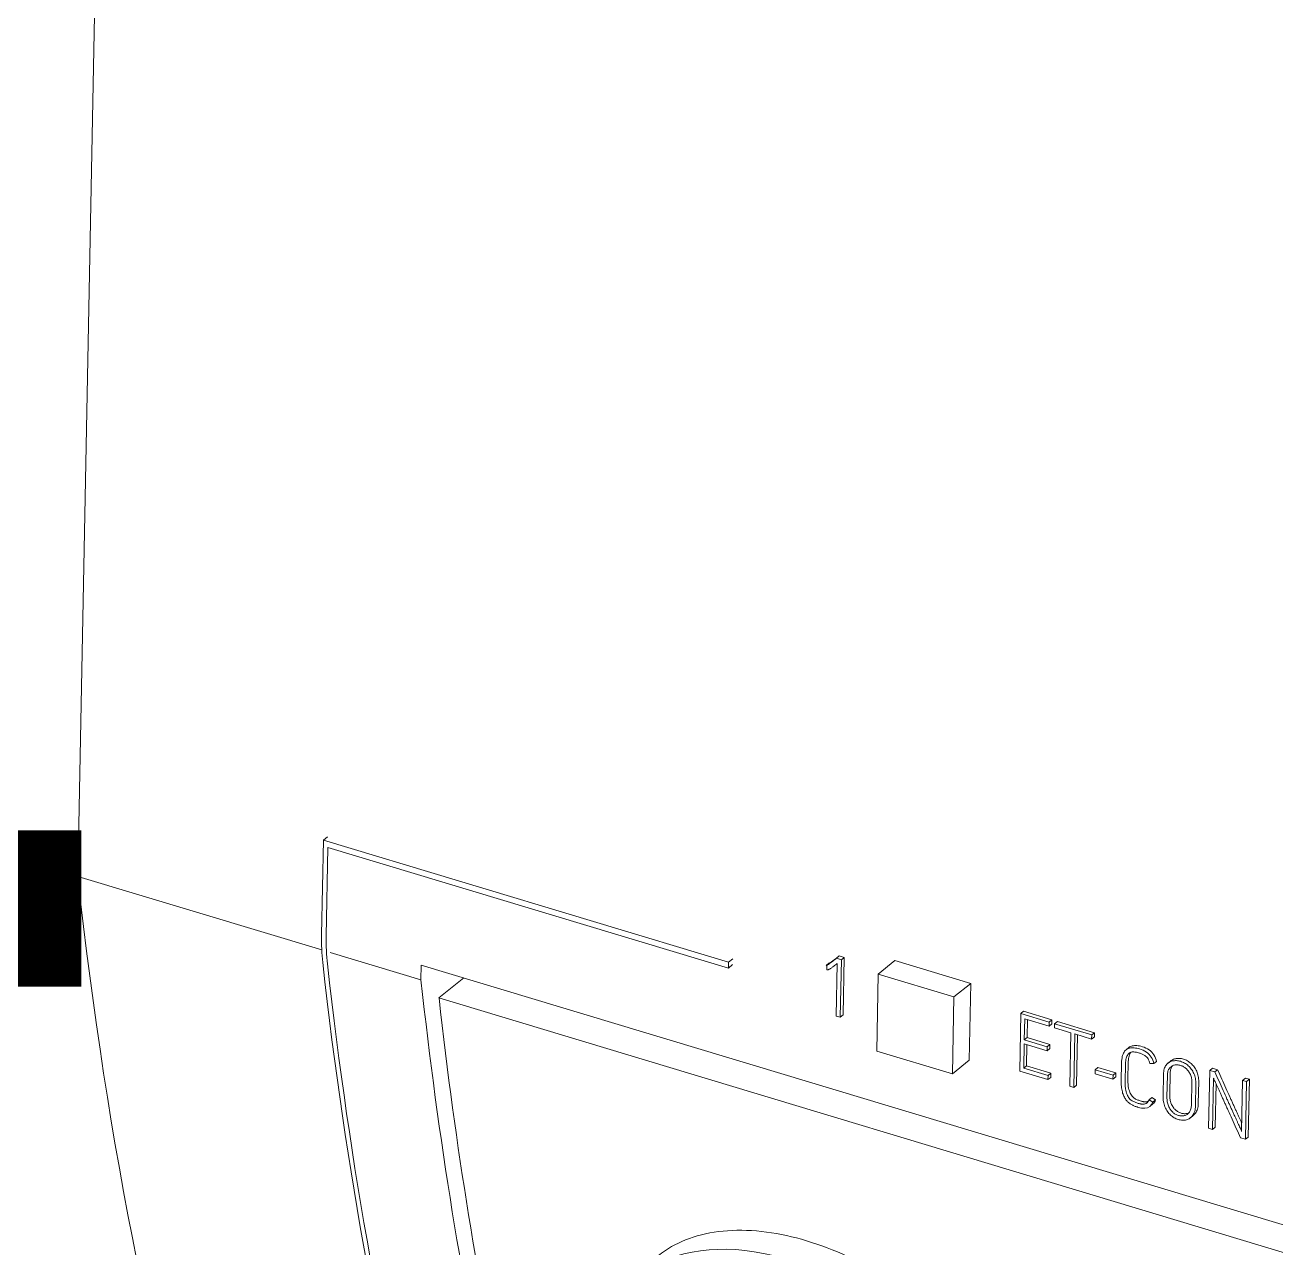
# Model space of a CAD drawing. Header units: inches. Extents: x 67578 to 72421, y -34894 to -31675.
# Drawn here: x 69205.86 to 69241.25, y -33885.34 to -33850.76 of the extents above; entities that cross this region are included whole.
import ezdxf

# ---------------------------------------------------------------- set-up
doc = ezdxf.new("R2010")
doc.units = ezdxf.units.IN
doc.header["$MEASUREMENT"] = 0
doc.linetypes.add('ACAD_ISO03W100', pattern=[30, 12, -18])
doc.layers.add('SI-TOPOLOGY-Ethernet', color=7, linetype='Continuous', lineweight=13, true_color=0x3cf000)

# ---------------------------------------------------------------- blocks, each defined once
blk = doc.blocks.new('A$C24EF5112')
at = {"color": 0, "linetype": 'Continuous', "lineweight": 0, "extrusion": (1.17636e-17, 0.017452, 0.999848)}
for p, q in [((-236.804, 316.416), (-241.044, 98.2)), ((-228.986, 99.977), (-229.076, 95.336)), ((-228.78, 100.143), (-228.986, 99.977)), ((-209.087, 93.983), (-228.986, 99.977)), ((-228.759, 99.624), (-228.844, 95.266)), ((-209.092, 93.7), (-228.759, 99.624)), ((-241.044, 98.2), (-229.067, 94.593)), ((-228.656, 94.469), (-224.191, 93.124)), ((-209.087, 93.983), (-208.881, 94.149)), ((-203.787, 94.179), (-203.814, 94.156)), ((-203.649, 94.29), (-203.787, 94.179)), ((-203.543, 94.106), (-203.787, 94.179)), ((-203.406, 94.217), (-203.649, 94.29)), ((-203.598, 91.285), (-203.543, 94.106)), ((-203.406, 94.217), (-203.543, 94.106)), ((-203.46, 91.395), (-203.406, 94.217)), ((-201.731, 93.402), (-200.908, 94.066)), ((-197.189, 92.946), (-200.908, 94.066)), ((-224.177, 93.843), (-224.191, 93.124)), ((-224.177, 93.843), (-153.278, 72.485)), ((-209.087, 93.983), (-209.092, 93.7)), ((-209.092, 93.7), (-208.886, 93.866)), ((-204.151, 93.931), (-204.288, 93.821)), ((-204.288, 93.821), (-204.264, 93.821)), ((-204.264, 93.821), (-204.257, 93.618)), ((-203.741, 93.921), (-203.791, 91.343)), ((-201.731, 93.402), (-201.805, 89.624)), ((-198.012, 92.281), (-201.731, 93.402)), ((-222.087, 93.213), (-223.306, 92.23)), ((-198.012, 92.281), (-197.189, 92.946)), ((-197.262, 89.168), (-197.189, 92.946)), ((-223.306, 92.23), (-154.033, 71.363)), ((-198.086, 88.504), (-198.012, 92.281)), ((-194.59, 91.577), (-194.727, 91.466)), ((-193.201, 91.159), (-194.59, 91.577)), ((-203.791, 91.343), (-203.598, 91.285)), ((-203.46, 91.395), (-203.598, 91.285)), ((-194.727, 91.466), (-194.782, 88.641)), ((-193.338, 91.048), (-194.727, 91.466)), ((-194.558, 90.17), (-194.538, 91.208)), ((-194.538, 91.208), (-193.342, 90.848)), ((-194.421, 90.281), (-194.403, 91.167)), ((-193.342, 90.848), (-193.338, 91.048)), ((-193.205, 90.958), (-193.342, 90.848)), ((-193.201, 91.159), (-193.338, 91.048)), ((-193.205, 90.958), (-193.201, 91.159)), ((-193.068, 90.962), (-193.071, 90.762)), ((-192.93, 91.073), (-193.068, 90.962)), ((-191.245, 90.413), (-193.068, 90.962)), ((-191.108, 90.524), (-192.93, 91.073)), ((-193.071, 90.762), (-192.274, 90.522)), ((-192.274, 90.522), (-192.326, 87.893)), ((-192.128, 87.834), (-192.077, 90.462)), ((-192.077, 90.462), (-191.249, 90.213)), ((-191.991, 87.944), (-191.943, 90.422)), ((-191.249, 90.213), (-191.245, 90.413)), ((-191.112, 90.324), (-191.249, 90.213)), ((-191.108, 90.524), (-191.245, 90.413)), ((-191.112, 90.324), (-191.108, 90.524)), ((-194.585, 88.779), (-194.562, 89.974)), ((-194.562, 89.974), (-193.44, 89.636)), ((-194.421, 90.281), (-194.558, 90.17)), ((-193.436, 89.832), (-194.558, 90.17)), ((-194.448, 88.89), (-194.427, 89.933)), ((-193.299, 89.943), (-194.421, 90.281)), ((-193.44, 89.636), (-193.436, 89.832)), ((-193.302, 89.746), (-193.44, 89.636)), ((-193.299, 89.943), (-193.436, 89.832)), ((-193.302, 89.746), (-193.299, 89.943)), ((-189.42, 89.796), (-189.558, 89.685)), ((-201.805, 89.624), (-198.086, 88.504)), ((-198.086, 88.504), (-197.262, 89.168)), ((-188.065, 89.117), (-188.202, 89.007)), ((-187.361, 89.139), (-187.498, 89.028)), ((-194.782, 88.641), (-193.393, 88.223)), ((-194.448, 88.89), (-194.585, 88.779)), ((-193.389, 88.419), (-194.585, 88.779)), ((-193.252, 88.53), (-194.448, 88.89)), ((-193.252, 88.53), (-193.389, 88.419)), ((-193.256, 88.333), (-193.252, 88.53)), ((-191.08, 88.708), (-191.084, 88.507)), ((-191.084, 88.507), (-190.202, 88.241)), ((-190.943, 88.818), (-191.08, 88.708)), ((-190.198, 88.442), (-191.08, 88.708)), ((-190.061, 88.553), (-190.943, 88.818)), ((-190.061, 88.553), (-190.198, 88.442)), ((-190.064, 88.352), (-190.061, 88.553)), ((-189.787, 88.97), (-189.801, 88.224)), ((-189.604, 88.164), (-189.589, 88.911)), ((-189.467, 88.275), (-189.452, 89.021)), ((-188.393, 89.017), (-188.202, 89.007)), ((-187.722, 88.494), (-187.743, 87.414)), ((-187.412, 87.466), (-187.391, 88.547)), ((-185.45, 88.672), (-185.505, 85.838)), ((-185.312, 88.782), (-185.45, 88.672)), ((-185.198, 88.596), (-185.45, 88.672)), ((-185.061, 88.707), (-185.312, 88.782)), ((-185.061, 88.707), (-185.198, 88.596)), ((-193.393, 88.223), (-193.389, 88.419)), ((-193.256, 88.333), (-193.393, 88.223)), ((-192.326, 87.893), (-192.128, 87.834)), ((-191.991, 87.944), (-192.128, 87.834)), ((-190.202, 88.241), (-190.198, 88.442)), ((-190.064, 88.352), (-190.202, 88.241)), ((-187.549, 87.355), (-187.528, 88.436)), ((-186.325, 88.074), (-186.346, 86.993)), ((-186.149, 86.934), (-186.128, 88.014)), ((-186.012, 87.044), (-185.991, 88.125)), ((-185.311, 85.78), (-185.262, 88.295)), ((-185.174, 85.891), (-185.133, 88.007)), ((-183.832, 88.184), (-183.881, 85.677)), ((-183.695, 88.295), (-183.832, 88.184)), ((-183.635, 88.125), (-183.832, 88.184)), ((-183.498, 88.236), (-183.695, 88.295)), ((-183.69, 85.292), (-183.635, 88.125)), ((-183.498, 88.236), (-183.635, 88.125)), ((-183.553, 85.402), (-183.498, 88.236)), ((-188.286, 87.346), (-188.423, 87.235)), ((-188.106, 87.224), (-188.286, 87.346)), ((-188.243, 87.114), (-188.423, 87.235)), ((-188.241, 87.026), (-188.378, 86.915)), ((-188.106, 87.224), (-188.243, 87.114)), ((-186.259, 86.462), (-186.396, 86.351)), ((-185.505, 85.838), (-185.311, 85.78)), ((-185.174, 85.891), (-185.311, 85.78)), ((-183.934, 85.365), (-183.69, 85.292)), ((-183.553, 85.402), (-183.69, 85.292))]:
    blk.add_line(p, q, dxfattribs=at)
at = {"color": 0, "linetype": 'Continuous', "lineweight": 0}
for centre, major_axis, ratio, start_param, end_param in [((-132.696, 222.568), (62.3, 206.82), 0.437606, 2.340584, 2.576724), ((-224.958, 98.656), (-2.336, -7.756), 0.437606, 5.281852, 5.486055), ((-224.726, 98.586), (-2.336, -7.756), 0.437606, 5.281852, 5.486055), ((-120.742, 218.984), (-62.3, -206.82), 0.437606, 5.486055, 5.669335), ((-120.509, 218.914), (-62.3, -206.82), 0.437606, 5.486055, 5.665071), ((-115.843, 217.491), (62.3, 206.82), 0.437606, 2.340584, 2.480333), ((-115.029, 217.246), (-62.3, -206.82), 0.437606, 5.486055, 5.616789), ((-206.543, 68.809), (-7.627, 9.458), 0.75727, 2.619278, 6.8055)]:
    blk.add_ellipse(centre, major_axis=major_axis, ratio=ratio, start_param=start_param, end_param=end_param, dxfattribs=at)
for points, knots in [([(-203.814, 94.156), (-203.83, 94.143), (-203.862, 94.118), (-203.911, 94.079), (-203.96, 94.04), (-204.009, 94.003), (-204.055, 93.968), (-204.1, 93.935), (-204.141, 93.905), (-204.18, 93.879), (-204.215, 93.857), (-204.245, 93.84), (-204.268, 93.828), (-204.282, 93.822), (-204.288, 93.821)], [0, 0, 0, 0, 0.105791, 0.21294, 0.32145, 0.427863, 0.528725, 0.624043, 0.712438, 0.792558, 0.86445, 0.92469, 0.969837, 1, 1, 1, 1]), ([(-203.785, 94.181), (-203.798, 94.171), (-203.827, 94.148), (-203.871, 94.114), (-203.918, 94.078), (-203.962, 94.046), (-204.004, 94.016), (-204.043, 93.99), (-204.078, 93.968), (-204.108, 93.951), (-204.131, 93.939), (-204.145, 93.933), (-204.151, 93.931)], [0.2378499, 0.2378499, 0.2378499, 0.2378499, 0.3214495, 0.4278626, 0.5287251, 0.6240429, 0.7124383, 0.7925575, 0.8644501, 0.9246895, 0.9698368, 1, 1, 1, 1]), ([(-204.257, 93.618), (-204.253, 93.616), (-204.245, 93.615), (-204.231, 93.613), (-204.214, 93.613), (-204.193, 93.617), (-204.166, 93.627), (-204.132, 93.643), (-204.091, 93.667), (-204.042, 93.699), (-203.984, 93.739), (-203.881, 93.812), (-203.8, 93.875), (-203.741, 93.921)], [0, 0, 0, 0, 0.016663, 0.036768, 0.060496, 0.092617, 0.138787, 0.199552, 0.277115, 0.3736, 0.489098, 0.629203, 1, 1, 1, 1]), ([(-188.202, 89.007), (-188.214, 89.117), (-188.301, 89.332), (-188.565, 89.603), (-188.873, 89.728), (-189.156, 89.79), (-189.388, 89.781), (-189.572, 89.695), (-189.697, 89.523), (-189.769, 89.275), (-189.785, 89.079), (-189.787, 88.97)], [0, 0, 0, 0, 0.123801, 0.240412, 0.380574, 0.49086, 0.585271, 0.671539, 0.762244, 0.869662, 1, 1, 1, 1]), ([(-188.065, 89.117), (-188.076, 89.228), (-188.164, 89.443), (-188.428, 89.714), (-188.735, 89.839), (-189.019, 89.901), (-189.25, 89.892), (-189.372, 89.835), (-189.42, 89.796)], [0, 0, 0, 0, 0.1238015, 0.2404118, 0.3805742, 0.4908602, 0.5852714, 0.6707672, 0.6707672, 0.6707672, 0.6707672]), ([(-189.589, 88.911), (-189.588, 88.966), (-189.583, 89.069), (-189.566, 89.208), (-189.537, 89.321), (-189.498, 89.411), (-189.451, 89.482), (-189.394, 89.533), (-189.328, 89.565), (-189.255, 89.582), (-189.174, 89.582), (-189.088, 89.571), (-188.996, 89.552), (-188.886, 89.523), (-188.767, 89.48), (-188.648, 89.417), (-188.55, 89.34), (-188.447, 89.21), (-188.408, 89.094), (-188.393, 89.017)], [0, 0, 0, 0, 0.085742, 0.159774, 0.222767, 0.277326, 0.326121, 0.370573, 0.412831, 0.454786, 0.497898, 0.543345, 0.591486, 0.642568, 0.716164, 0.778931, 0.833299, 0.884719, 1, 1, 1, 1]), ([(-189.452, 89.021), (-189.451, 89.077), (-189.446, 89.179), (-189.428, 89.318), (-189.4, 89.432), (-189.366, 89.509), (-189.342, 89.548), (-189.334, 89.56)], [0, 0, 0, 0, 0.0857421, 0.1597742, 0.222767, 0.2773263, 0.3021798, 0.3021798, 0.3021798, 0.3021798]), ([(-186.128, 88.014), (-186.127, 88.058), (-186.13, 88.144), (-186.148, 88.273), (-186.18, 88.399), (-186.225, 88.52), (-186.283, 88.634), (-186.351, 88.736), (-186.423, 88.827), (-186.502, 88.906), (-186.589, 88.976), (-186.682, 89.035), (-186.78, 89.084), (-186.88, 89.121), (-186.981, 89.145), (-187.082, 89.155), (-187.181, 89.153), (-187.276, 89.138), (-187.366, 89.109), (-187.45, 89.066), (-187.526, 89.009), (-187.591, 88.936), (-187.646, 88.849), (-187.689, 88.746), (-187.714, 88.626), (-187.721, 88.54), (-187.722, 88.494)], [0, 0, 0, 0, 0.048893, 0.095595, 0.140787, 0.184487, 0.226759, 0.268474, 0.305074, 0.341602, 0.378776, 0.416401, 0.454251, 0.492972, 0.531283, 0.569859, 0.609279, 0.649046, 0.688734, 0.728987, 0.76991, 0.811776, 0.855378, 0.900898, 0.94879, 1, 1, 1, 1]), ([(-185.991, 88.125), (-185.99, 88.168), (-185.992, 88.254), (-186.01, 88.384), (-186.042, 88.51), (-186.088, 88.63), (-186.145, 88.745), (-186.213, 88.846), (-186.286, 88.938), (-186.365, 89.017), (-186.452, 89.086), (-186.545, 89.146), (-186.643, 89.195), (-186.743, 89.231), (-186.844, 89.255), (-186.945, 89.266), (-187.043, 89.264), (-187.139, 89.249), (-187.229, 89.22), (-187.303, 89.182), (-187.345, 89.152), (-187.361, 89.139)], [0, 0, 0, 0, 0.0488932, 0.0955951, 0.1407871, 0.1844866, 0.2267588, 0.2684738, 0.3050745, 0.3416015, 0.3787761, 0.4164007, 0.4542509, 0.4929719, 0.5312834, 0.5698591, 0.6092786, 0.6490462, 0.6887345, 0.7289867, 0.7557973, 0.7557973, 0.7557973, 0.7557973]), ([(-187.528, 88.436), (-187.528, 88.471), (-187.523, 88.539), (-187.503, 88.631), (-187.471, 88.711), (-187.429, 88.778), (-187.38, 88.835), (-187.323, 88.879), (-187.259, 88.912), (-187.19, 88.935), (-187.116, 88.946), (-187.04, 88.947), (-186.962, 88.938), (-186.861, 88.914), (-186.739, 88.863), (-186.605, 88.767), (-186.487, 88.635), (-186.388, 88.472), (-186.332, 88.275), (-186.324, 88.142), (-186.325, 88.074)], [0, 0, 0, 0, 0.05203, 0.100525, 0.146412, 0.190186, 0.232072, 0.272854, 0.312965, 0.352724, 0.392836, 0.432721, 0.471684, 0.510284, 0.584004, 0.654194, 0.726107, 0.809603, 0.898616, 1, 1, 1, 1]), ([(-187.391, 88.547), (-187.39, 88.582), (-187.385, 88.649), (-187.366, 88.742), (-187.334, 88.822), (-187.303, 88.872), (-187.284, 88.897), (-187.28, 88.901)], [0, 0, 0, 0, 0.0520299, 0.1005253, 0.1464123, 0.1901859, 0.1987754, 0.1987754, 0.1987754, 0.1987754]), ([(-183.881, 85.677), (-183.889, 85.696), (-183.909, 85.74), (-183.943, 85.816), (-183.986, 85.911), (-184.037, 86.023), (-184.094, 86.149), (-184.157, 86.287), (-184.224, 86.436), (-184.296, 86.594), (-184.371, 86.759), (-184.447, 86.928), (-184.524, 87.099), (-184.638, 87.351), (-184.863, 87.85), (-185.062, 88.292), (-185.198, 88.596)], [0, 0, 0, 0, 0.019057, 0.045144, 0.078261, 0.117077, 0.160259, 0.207807, 0.259003, 0.31313, 0.370188, 0.428711, 0.487234, 0.545757, 0.688172, 1, 1, 1, 1]), ([(-183.873, 86.076), (-183.881, 86.094), (-183.909, 86.154), (-183.957, 86.26), (-184.02, 86.398), (-184.087, 86.547), (-184.159, 86.704), (-184.233, 86.87), (-184.31, 87.039), (-184.387, 87.21), (-184.501, 87.462), (-184.726, 87.961), (-184.924, 88.403), (-185.061, 88.707)], [0.0986091, 0.0986091, 0.0986091, 0.0986091, 0.1170769, 0.1602587, 0.2078068, 0.2590033, 0.3131304, 0.3701881, 0.4287111, 0.487234, 0.545757, 0.6881721, 1, 1, 1, 1]), ([(-189.801, 88.224), (-189.802, 88.166), (-189.802, 88.055), (-189.792, 87.896), (-189.772, 87.753), (-189.744, 87.624), (-189.71, 87.508), (-189.669, 87.405), (-189.621, 87.313), (-189.57, 87.233), (-189.512, 87.166), (-189.453, 87.108), (-189.392, 87.057), (-189.329, 87.013), (-189.266, 86.976), (-189.203, 86.944), (-189.14, 86.919), (-189.079, 86.898), (-189.02, 86.878), (-188.873, 86.832), (-188.545, 86.77), (-188.3, 86.936), (-188.243, 87.114)], [0, 0, 0, 0, 0.067995, 0.12869, 0.182386, 0.230291, 0.27356, 0.312628, 0.34806, 0.380403, 0.410319, 0.438717, 0.4661, 0.492756, 0.518842, 0.544414, 0.569658, 0.594199, 0.617523, 0.639641, 0.769666, 1, 1, 1, 1]), ([(-188.423, 87.235), (-188.44, 87.195), (-188.469, 87.138), (-188.526, 87.084), (-188.569, 87.056), (-188.615, 87.035), (-188.662, 87.022), (-188.711, 87.016), (-188.761, 87.016), (-188.812, 87.022), (-188.863, 87.032), (-188.912, 87.043), (-188.969, 87.059), (-189.036, 87.081), (-189.113, 87.109), (-189.19, 87.139), (-189.267, 87.178), (-189.339, 87.235), (-189.407, 87.306), (-189.467, 87.395), (-189.517, 87.503), (-189.559, 87.631), (-189.589, 87.785), (-189.604, 87.966), (-189.605, 88.095), (-189.604, 88.164)], [0, 0, 0, 0, 0.072389, 0.103921, 0.13348, 0.161615, 0.188744, 0.215255, 0.241424, 0.26757, 0.293331, 0.318133, 0.342019, 0.380127, 0.418945, 0.458531, 0.498008, 0.537787, 0.579581, 0.62532, 0.677428, 0.737495, 0.809184, 0.896391, 1, 1, 1, 1]), ([(-188.467, 87.151), (-188.471, 87.15), (-188.489, 87.142), (-188.525, 87.133), (-188.574, 87.127), (-188.624, 87.126), (-188.675, 87.133), (-188.726, 87.143), (-188.775, 87.154), (-188.832, 87.17), (-188.899, 87.192), (-188.975, 87.22), (-189.053, 87.249), (-189.13, 87.288), (-189.202, 87.345), (-189.269, 87.416), (-189.33, 87.506), (-189.379, 87.614), (-189.422, 87.742), (-189.452, 87.896), (-189.467, 88.076), (-189.468, 88.205), (-189.467, 88.275)], [0.1544296, 0.1544296, 0.1544296, 0.1544296, 0.1616153, 0.1887445, 0.2152554, 0.2414245, 0.2675702, 0.2933306, 0.3181329, 0.3420195, 0.3801271, 0.4189455, 0.4585308, 0.4980077, 0.5377867, 0.5795809, 0.62532, 0.6774277, 0.7374948, 0.8091844, 0.8963913, 1, 1, 1, 1]), ([(-185.262, 88.295), (-185.255, 88.277), (-185.237, 88.235), (-185.204, 88.161), (-185.161, 88.068), (-185.11, 87.957), (-185.053, 87.832), (-184.99, 87.694), (-184.923, 87.546), (-184.851, 87.388), (-184.776, 87.222), (-184.7, 87.052), (-184.621, 86.88), (-184.505, 86.625), (-184.276, 86.119), (-184.073, 85.672), (-183.934, 85.365)], [0, 0, 0, 0, 0.017881, 0.043036, 0.075471, 0.113785, 0.156579, 0.203853, 0.254825, 0.308715, 0.365522, 0.423995, 0.482881, 0.542179, 0.685414, 1, 1, 1, 1]), ([(-187.743, 87.414), (-187.745, 87.324), (-187.734, 87.148), (-187.661, 86.887), (-187.538, 86.66), (-187.378, 86.476), (-187.194, 86.339), (-187.028, 86.269), (-186.893, 86.237), (-186.792, 86.227), (-186.693, 86.23), (-186.596, 86.246), (-186.506, 86.279), (-186.423, 86.327), (-186.348, 86.39), (-186.283, 86.469), (-186.227, 86.56), (-186.183, 86.669), (-186.156, 86.795), (-186.15, 86.886), (-186.149, 86.934)], [0, 0, 0, 0, 0.098545, 0.187056, 0.271328, 0.345801, 0.417607, 0.492518, 0.529833, 0.5676, 0.606408, 0.645645, 0.684858, 0.724809, 0.765781, 0.808045, 0.852264, 0.898589, 0.947524, 1, 1, 1, 1]), ([(-186.346, 86.993), (-186.347, 86.955), (-186.352, 86.884), (-186.371, 86.784), (-186.404, 86.699), (-186.446, 86.626), (-186.495, 86.564), (-186.552, 86.515), (-186.615, 86.477), (-186.685, 86.451), (-186.759, 86.438), (-186.835, 86.436), (-186.913, 86.444), (-187.015, 86.468), (-187.138, 86.52), (-187.273, 86.619), (-187.39, 86.757), (-187.487, 86.931), (-187.543, 87.14), (-187.551, 87.282), (-187.549, 87.355)], [0, 0, 0, 0, 0.053597, 0.103334, 0.150056, 0.194419, 0.236807, 0.277924, 0.31795, 0.357065, 0.396071, 0.434626, 0.472193, 0.509361, 0.581203, 0.649252, 0.719127, 0.803854, 0.895402, 1, 1, 1, 1]), ([(-186.473, 86.592), (-186.476, 86.591), (-186.499, 86.58), (-186.547, 86.562), (-186.621, 86.549), (-186.698, 86.547), (-186.776, 86.555), (-186.877, 86.579), (-187.001, 86.63), (-187.136, 86.73), (-187.253, 86.868), (-187.35, 87.042), (-187.405, 87.251), (-187.413, 87.393), (-187.412, 87.466)], [0.3141529, 0.3141529, 0.3141529, 0.3141529, 0.3179503, 0.3570652, 0.3960707, 0.4346255, 0.4721931, 0.5093607, 0.5812026, 0.6492522, 0.7191271, 0.8038541, 0.8954024, 1, 1, 1, 1]), ([(-186.259, 86.462), (-186.243, 86.474), (-186.203, 86.51), (-186.146, 86.579), (-186.089, 86.671), (-186.046, 86.779), (-186.019, 86.905), (-186.012, 86.996), (-186.012, 87.044)], [0.7402187, 0.7402187, 0.7402187, 0.7402187, 0.7657813, 0.8080446, 0.8522641, 0.8985888, 0.9475235, 1, 1, 1, 1]), ([(-193.255, 67.938), (-193.471, 69.071), (-193.953, 70.374), (-195.424, 72.982), (-196.415, 74.286), (-198.547, 76.493), (-199.816, 77.55), (-202.511, 79.262), (-203.938, 79.916), (-206.558, 80.705), (-207.919, 80.891), (-210.339, 80.72), (-211.397, 80.363), (-212.313, 79.755), (-212.434, 79.666), (-212.55, 79.572)], [0.697487, 0.697487, 0.697487, 0.697487, 0.874351, 0.874351, 1.051215, 1.051215, 1.220233, 1.220233, 1.38925, 1.38925, 1.558268, 1.558268, 1.727286, 1.727286, 1.753875, 1.753875, 1.753875, 1.753875])]:
    blk.add_open_spline(points, degree=3, knots=knots, dxfattribs=at)
blk.add_open_spline([(-188.241, 87.026), (-188.179, 87.076), (-188.132, 87.143), (-188.106, 87.224)], degree=3, dxfattribs=at)

msp = doc.modelspace()

# ---------------------------------------------------------------- linework, layer by layer
at = {"layer": 'SI-TOPOLOGY-Ethernet', "linetype": 'ACAD_ISO03W100', "ltscale": 0.01, "const_width": 4.419, "flags": 128}
msp.add_lwpolyline([(69177.366, -33371.881), (69177.366, -33498.055), (69145.804, -33498.055), (69145.804, -33875.745), (69207.458, -33875.745)], dxfattribs=at)

# ---------------------------------------------------------------- block references
at = {"xscale": 0.5760000000000001, "yscale": 0.5760000000000001, "zscale": 0.5760000000000001}
msp.add_blockref('A$C24EF5112', (69346.197, -33931.397), dxfattribs=at)

doc.saveas('drawing.dxf')
